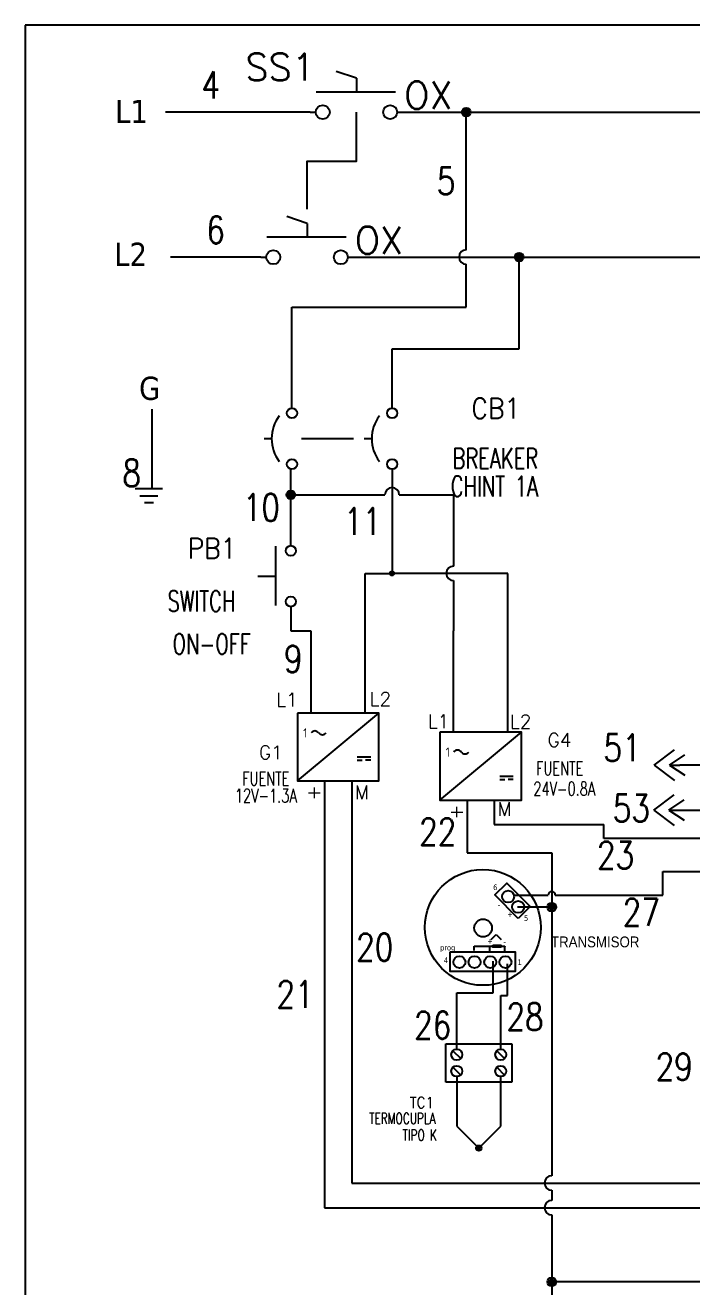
# Model space of a CAD drawing. Header units: millimetres. Extents: x 123.5 to 144.3, y 105.4 to 121.6.
# Drawn here: x 123.51 to 128.12, y 112.87 to 121.59 of the extents above; entities that cross this region are included whole.
import ezdxf
from ezdxf.enums import TextEntityAlignment as Align

# ---------------------------------------------------------------- set-up
doc = ezdxf.new("R2010")
doc.units = ezdxf.units.MM
doc.linetypes.add('HIDDEN2', pattern=[0.1875, 0.125, -0.0625])
for name, color, linetype in [('BLK_12AWG', 7, 'Continuous'), ('DESC', 250, 'Continuous'), ('LINK', 9, 'Continuous'), ('MISC', 7, 'Continuous'), ('SYMS', 7, 'Continuous'), ('TAGS', 250, 'Continuous'), ('TERMS', 250, 'Continuous'), ('WIREFIXED', 7, 'Continuous'), ('WIRES', 7, 'Continuous')]:
    doc.layers.add(name, color=color, linetype=linetype)
doc.styles.add('SLDTEXTSTYLE2', font='GOTHIC.TTF', dxfattribs={"width": 0.913})
doc.styles.get("Standard").update_dxf_attribs({"font": 'tahoma.ttf'})
doc.styles.add('WD', font='romans.shx')
doc.styles.add('WD_IEC', font='isocp2.shx', dxfattribs={"width": 0.9, "height": 4})

# ---------------------------------------------------------------- blocks, each defined once
blk = doc.blocks.new('VPW1_1PH')
for p, q in [((-0.125, -0.625), (0.625, 0)), ((0.425, -0.404), (0.55, -0.404)), ((0.425, -0.435), (0.472, -0.435)), ((0.55, -0.435), (0.503, -0.435))]:
    blk.add_line(p, q)
blk.add_lwpolyline([(-0.125, 0), (-0.125, -0.625), (0.625, -0.625), (0.625, 0)], close=True)
for centre, start, end in [((0.036, -0.209), 36.8699, 143.1301), ((0.106, -0.156), 216.8699, 323.1301)]:
    blk.add_arc(centre, 0.0438, start, end)
at = {"style": 'WD_IEC'}
blk.add_text('1', height=0.084, dxfattribs=at).set_placement((-0.034, -0.183), align=Align.MIDDLE_RIGHT)
at = {"linetype": 'Continuous', "style": 'WD', "flags": 8}
for tag, p in [('TERM02', (0.21, 0.728)), ('TERM03', (0.46, 0.728)), ('TERM01', (-0.04, 0.686)), ('TERM04', (0.085, -0.665)), ('TERM05', (0.335, -0.665))]:
    blk.add_attdef(tag, text='', height=0.125, rotation=90, dxfattribs=at).set_placement(p, align=Align.RIGHT)
at = {"style": 'WD', "width": 0.7}
for tag, p in [('INST', (-0.416, 0.169)), ('LOC', (-0.416, -0.001)), ('RATING1', (-0.416, -0.34)), ('XREF', (-0.416, -0.51)), ('DESC1', (-0.416, -0.666)), ('DESC2', (-0.416, -0.822)), ('DESC3', (-0.416, -0.977))]:
    blk.add_attdef(tag, text='', height=0.125, dxfattribs=at).set_placement(p, align=Align.CENTER)
at = {"style": 'WD'}
for tag, p, height, flags in [('X2TERM01', (0, 0), 0.0125, 1), ('X2TERM02', (0.25, 0), 0.0125, 1), ('X2TERM03', (0.5, 0), 0.0125, 1), ('FAMILY', (0.684, -0.525), 0.01, 9), ('X8TERM04', (0.125, -0.625), 0.0125, 1), ('X8TERM05', (0.375, -0.625), 0.0125, 1)]:
    blk.add_attdef(tag, p, '', height=height, dxfattribs=dict(at, flags=flags))
blk.add_attdef('TAG1', text='', height=0.125, dxfattribs=at).set_placement((-0.416, -0.171), align=Align.CENTER)
at = {"linetype": 'Continuous', "style": 'WD', "flags": 9}
for tag, p in [('MFG', (0.709, -0.085)), ('CAT', (0.711, -0.066)), ('ASSYCODE', (0.709, -0.606))]:
    blk.add_attdef(tag, text='', height=0.01, dxfattribs=at).set_placement(p, align=Align.CENTER)
blk = doc.blocks.new('VPB11')
for p, q in [((-0.0938, 0.1849), (-0.0938, -0.1801)), ((-0.2022, 0), (-0.0938, 0))]:
    blk.add_line(p, q)
for centre in [(0, 0.1562), (0, -0.1562)]:
    blk.add_circle(centre, 0.0312)
at = {"style": 'WD'}
for tag, p, width in [('INST', (0.1269, 0.3902), 0.7), ('LOC', (0.1269, 0.2206), 0.7), ('TAG1', (0.1269, 0.0644), 0.9), ('XREF', (0.1287, -0.09), 0.7), ('DESC1', (0.1287, -0.242), 0.7), ('DESC2', (0.1287, -0.3982), 0.7)]:
    blk.add_attdef(tag, p, '', height=0.125, dxfattribs=dict(at, width=width))
at = {"linetype": 'Continuous', "style": 'WD'}
for tag, height, flags, p in [('TERM01', 0.125, 8, (-0.055, 0.2223)), ('CAT', 0.01, 9, (-0.1421, -0.0731)), ('MFG', 0.01, 9, (-0.1421, -0.0881))]:
    blk.add_attdef(tag, text='', height=height, dxfattribs=dict(at, flags=flags)).set_placement(p, align=Align.RIGHT)
at = {"color": 7, "style": 'WD', "flags": 1}
for tag, p in [('X2TERM01', (0, 0.1875)), ('X8TERM02', (0, -0.1875))]:
    blk.add_attdef(tag, p, '', height=0.0125, dxfattribs=at)
at = {"color": 7, "style": 'WD'}
for tag, p in [('X4LINK', (-0.2656, 0)), ('X1LINK', (0, 0))]:
    blk.add_attdef(tag, p, '', height=0.01, dxfattribs=at)
at = {"style": 'WD'}
for tag, flags, p in [('CONTACT', 1, (-0.1421, -0.0531)), ('FAMILY', 9, (-0.1421, -0.0365))]:
    blk.add_attdef(tag, text='', height=0.01, dxfattribs=dict(at, flags=flags)).set_placement(p, align=Align.RIGHT)
at = {"linetype": 'Continuous', "style": 'WD', "flags": 9}
blk.add_attdef('ASSYCODE', text='', height=0.01, dxfattribs=at).set_placement((-0.1551, -0.1064), align=Align.CENTER)
at = {"linetype": 'Continuous', "style": 'WD', "flags": 8}
blk.add_attdef('TERM02', text='', height=0.125, dxfattribs=at).set_placement((-0.0407, -0.2291), align=Align.TOP_RIGHT)
blk = doc.blocks.new('VCB1')
at = {"linetype": 'HIDDEN2'}
blk.add_line((-0.1712, 0), (-0.125, 0), dxfattribs=at)
for centre in [(0, 0.1562), (0, -0.1562)]:
    blk.add_circle(centre, 0.0312)
blk.add_arc((0.1094, 0), 0.2344, 143.1301, 216.8699)
at = {"style": 'WD'}
for tag, p, width in [('INST', (0.2188, 0.3883), 0.7), ('LOC', (0.2188, 0.2188), 0.7), ('TAG1', (0.1269, 0.0644), 0.9), ('XREF', (0.1287, -0.09), 0.7), ('DESC1', (0.1287, -0.242), 0.7), ('DESC2', (0.1287, -0.3893), 0.7)]:
    blk.add_attdef(tag, p, '', height=0.125, dxfattribs=dict(at, width=width))
at = {"linetype": 'Continuous', "style": 'WD'}
for tag, height, flags, p in [('TERM01', 0.125, 8, (-0.055, 0.2066)), ('CAT', 0.01, 9, (-0.1421, -0.0731)), ('MFG', 0.01, 9, (-0.1421, -0.0881))]:
    blk.add_attdef(tag, text='', height=height, dxfattribs=dict(at, flags=flags)).set_placement(p, align=Align.RIGHT)
at = {"style": 'WD', "width": 0.7}
blk.add_attdef('RATING1', text='', height=0.125, dxfattribs=at).set_placement((-0.1875, 0.0625), align=Align.RIGHT)
at = {"color": 7, "style": 'WD', "flags": 1}
for tag, p in [('X2TERM01', (0, 0.1875)), ('X8TERM02', (0, -0.1875))]:
    blk.add_attdef(tag, p, '', height=0.0125, dxfattribs=at)
at = {"color": 7, "style": 'WD'}
for tag, p in [('X4LINK', (-0.25, 0)), ('X1LINK', (0, 0))]:
    blk.add_attdef(tag, p, '', height=0.01, dxfattribs=at)
at = {"style": 'WD', "flags": 9}
for tag, p in [('FAMILY', (-0.1421, -0.0365)), ('CONTACT', (-0.1288, -0.1291))]:
    blk.add_attdef(tag, text='', height=0.01, dxfattribs=at).set_placement(p, align=Align.RIGHT)
at = {"linetype": 'Continuous', "style": 'WD', "flags": 9}
blk.add_attdef('ASSYCODE', text='', height=0.01, dxfattribs=at).set_placement((-0.1533, -0.1061), align=Align.CENTER)
at = {"linetype": 'Continuous', "style": 'WD', "flags": 8}
blk.add_attdef('TERM02', text='', height=0.125, dxfattribs=at).set_placement((-0.0407, -0.2134), align=Align.TOP_RIGHT)
blk = doc.blocks.new('VTC1LTB')
for p, q in [((-0.125, 0.062), (0.625, 0.062)), ((-0.125, -0.375), (-0.125, 0.062)), ((0.625, 0.062), (0.625, -0.375)), ((-0.044, -0.018), (0.044, -0.107)), ((0.456, -0.018), (0.544, -0.107)), ((-0.044, -0.206), (0.044, -0.294)), ((0.456, -0.206), (0.544, -0.294)), ((0.625, -0.375), (-0.125, -0.375)), ((0, -0.312), (0, -0.875)), ((0.5, -0.875), (0.5, -0.312)), ((0, -0.875), (0.25, -1.125)), ((0.25, -1.125), (0.5, -0.875))]:
    blk.add_line(p, q)
for centre, radius in [((0, -0.062), 0.0625), ((0.5, -0.062), 0.0625), ((0, -0.25), 0.0625), ((0.5, -0.25), 0.0625), ((0.25, -1.125), 0.0313), ((0.25, -1.125), 0.0163)]:
    blk.add_circle(centre, radius)
at = {"color": 7, "style": 'WD', "flags": 1}
for tag, p in [('X8TERM01', (0, 0)), ('X8TERM02', (0.5, 0)), ('X4TERM01', (-0.062, -0.062)), ('X1TERM02', (0.562, -0.062))]:
    blk.add_attdef(tag, p, '', height=0.0125, dxfattribs=at)
at = {"linetype": 'Continuous', "style": 'WD', "flags": 8}
blk.add_attdef('TERM01', text='', height=0.125, rotation=90, dxfattribs=at).set_placement((0.094, -0.031), align=Align.TOP_RIGHT)
blk.add_attdef('TERM02', text='', height=0.125, rotation=90, dxfattribs=at).set_placement((0.406, -0.031), align=Align.RIGHT)
at = {"style": 'WD'}
for tag, p, width in [('INST', (0.687, -0.36), 0.7), ('LOC', (0.687, -0.529), 0.7), ('TAG1', (0.689, -0.686), 0.9), ('DESC1', (0.691, -0.842), 0.7), ('DESC2', (0.691, -0.998), 0.7), ('RATING1', (0.375, -1.188), 0.9), ('WDTAGALT', (0.687, -1.375), 0.7)]:
    blk.add_attdef(tag, p, '', height=0.125, dxfattribs=dict(at, width=width))
at = {"style": 'WD', "flags": 9}
blk.add_attdef('FAMILY', (0.224, -1.194), '', height=0.01, dxfattribs=at)
at = {"linetype": 'Continuous', "style": 'WD'}
for tag, p, flags in [('CAT', (0.224, -1.223), 1), ('MFG', (0.253, -1.207), 1), ('ASSYCODE', (0.288, -1.22), 9)]:
    blk.add_attdef(tag, p, '', height=0.01, dxfattribs=dict(at, flags=flags))
blk = doc.blocks.new('WDDOT')
for radius in [0.03, 0.0187, 0.00929]:
    blk.add_circle((0, 0), radius)
blk = doc.blocks.new('VGND2')
for p, q in [((0.09375, 0), (-0.09375, 0)), ((-0.0625, -0.046875), (0.0625, -0.046875)), ((-0.03125, -0.09375), (0.03125, -0.09375))]:
    blk.add_line(p, q)
at = {"style": 'WD', "flags": 1}
blk.add_attdef('X2TERM01', (0, 0), '', height=0.01, dxfattribs=at)
blk = doc.blocks.new('HSS112')
for p, q in [((0, 0.1562), (-0.0938, 0.1875)), ((0, 0.1562), (0, 0.0938)), ((-0.1849, 0.0938), (0.1801, 0.0938))]:
    blk.add_line(p, q)
for centre in [(-0.1553, 0), (0.1553, 0)]:
    blk.add_circle(centre, 0.0322)
at = {"style": 'WD', "width": 0.7}
for tag, p in [('INST', (0, 0.9821)), ('LOC', (0, 0.8125)), ('DESC1', (0, 0.6562)), ('DESC2', (0, 0.5)), ('XREF', (0, -0.2188))]:
    blk.add_attdef(tag, text='', height=0.125, dxfattribs=at).set_placement(p, align=Align.CENTER)
at = {"style": 'WD'}
blk.add_attdef('TAG1', text='', height=0.125, dxfattribs=at).set_placement((0, 0.3438), align=Align.CENTER)
at = {"style": 'WD', "width": 0.7}
blk.add_attdef('POS1', text='', height=0.125, dxfattribs=at).set_placement((-0.125, 0.1875), align=Align.RIGHT)
blk.add_attdef('POS2', (0.125, 0.1875), '', height=0.125, dxfattribs=at)
at = {"style": 'WD'}
for tag, p, height in [('X2LINK', (0, 0.2188), 0.01), ('STATE', (0.2188, 0.0158), 0.125), ('X8LINK', (0, 0), 0.01)]:
    blk.add_attdef(tag, p, '', height=height, dxfattribs=at)
for tag, p, height, flags in [('CONTACT', (0.2047, 0.1357), 0.01, 1), ('FAMILY', (0.2047, 0.1523), 0.01, 9), ('X4TERM01', (-0.1875, 0), 0.0125, 1), ('X1TERM02', (0.1875, 0), 0.0125, 1)]:
    blk.add_attdef(tag, p, '', height=height, dxfattribs=dict(at, flags=flags))
at = {"linetype": 'Continuous', "style": 'WD', "flags": 9}
for tag, p in [('MFG', (0.2297, 0.1082)), ('CAT', (0.2318, 0.1205)), ('ASSYCODE', (0.25, 0.0938))]:
    blk.add_attdef(tag, text='', height=0.01, dxfattribs=at).set_placement(p, align=Align.CENTER)
at = {"linetype": 'Continuous', "style": 'WD', "flags": 8}
blk.add_attdef('TERM01', text='', height=0.125, dxfattribs=at).set_placement((-0.25, -0.0314), align=Align.TOP_RIGHT)
blk.add_attdef('TERM02', text='', height=0.125, dxfattribs=at).set_placement((0.25, -0.0314), align=Align.TOP_LEFT)
blk = doc.blocks.new('HC01JP')
for p, q in [((-0.0625, 0), (0.0625, 0.0938)), ((-0.0625, 0), (0.0625, -0.0938)), ((0.0312, 0), (0.125, 0.0625)), ((0.0312, 0), (0.125, -0.0625)), ((0.0312, 0), (0.0938, 0))]:
    blk.add_line(p, q)
at = {"style": 'WD', "width": 0.7}
for tag, p in [('INST', (0.1562, 0.8498)), ('LOC', (0.1562, 0.6802)), ('DESC1', (0.1562, 0.5105)), ('DESC2', (0.1562, 0.3543))]:
    blk.add_attdef(tag, p, '', height=0.125, dxfattribs=at)
at = {"style": 'WD'}
for tag, p, height in [('TAG1', (0.1562, 0.0938), 0.125), ('X2LINK', (0.0625, 0.125), 0.01), ('X8LINK', (0.0625, -0.125), 0.01)]:
    blk.add_attdef(tag, p, '', height=height, dxfattribs=at)
at = {"linetype": 'Continuous', "style": 'WD', "flags": 9}
for tag, p in [('CAT', (0.2922, 0.0769)), ('ASSYCODE', (0.2908, 0.0372)), ('MFG', (0.2903, 0.0575))]:
    blk.add_attdef(tag, text='', height=0.01, dxfattribs=at).set_placement(p, align=Align.CENTER)
at = {"style": 'WD'}
for tag, p, height, flags in [('X4TERMDESC02', (-0.0813, 0.0258), 0.01, 1), ('X4TERM02', (-0.0625, 0), 0.0125, 1), ('X1TERM01', (0.0938, 0), 0.0125, 1), ('X1TERMDESC01', (0.1079, 0.0211), 0.01, 1), ('FAMILY', (0.2047, 0.0586), 0.01, 9)]:
    blk.add_attdef(tag, p, '', height=height, dxfattribs=dict(at, flags=flags))
at = {"linetype": 'Continuous', "style": 'WD', "flags": 8}
blk.add_attdef('TERM02', text='', height=0.125, dxfattribs=at).set_placement((-0.0625, -0.047), align=Align.TOP_RIGHT)
blk.add_attdef('TERM01', text='', height=0.125, dxfattribs=at).set_placement((0.1562, -0.047), align=Align.TOP_LEFT)
blk = doc.blocks.new('WD_WNH')
at = {"linetype": 'Continuous', "style": 'WD', "width": 0.8}
blk.add_attdef('WIRENO', text='', height=0.125, dxfattribs=at).set_placement((0, 0.0625), align=Align.CENTER)
at = {"style": 'WD', "flags": 1}
for tag, p in [('W01USER', (0, 0.0781)), ('W02USER', (0, 0.0703)), ('W03USER', (0, 0.0625)), ('W04USER', (0, 0.0547)), ('W05USER', (0, 0.0469)), ('W06USER', (0, 0.0391)), ('W07USER', (0, 0.0312)), ('W08USER', (0, 0.0234)), ('W09USER', (0, 0.0156)), ('W10USER', (0, 0.0078))]:
    blk.add_attdef(tag, text='', height=0.005, dxfattribs=at).set_placement(p, align=Align.CENTER)
blk = doc.blocks.new('WD_WNV')
at = {"linetype": 'Continuous', "style": 'WD', "width": 0.8}
blk.add_attdef('WIRENO', text='', height=0.125, dxfattribs=at).set_placement((-0.05, 0), align=Align.MIDDLE_RIGHT)
at = {"style": 'WD', "flags": 1}
for tag, p in [('W01USER', (-0.0625, 0.0938)), ('W02USER', (-0.0625, 0.0859)), ('W03USER', (-0.0625, 0.0781)), ('W04USER', (-0.0625, 0.0703)), ('W05USER', (-0.0625, 0.0625)), ('W06USER', (-0.0625, 0.0547)), ('W07USER', (-0.0625, 0.0469)), ('W08USER', (-0.0625, 0.0391)), ('W09USER', (-0.0625, 0.0312)), ('W10USER', (-0.0625, 0.0234))]:
    blk.add_attdef(tag, text='', height=0.005, dxfattribs=at).set_placement(p, align=Align.CENTER)

msp = doc.modelspace()

# ---------------------------------------------------------------- linework, layer by layer
at = {"color": 7, "linetype": 'Continuous'}
for p, q in [((144.2555, 121.5905), (123.5055, 121.5905)), ((123.5055, 121.5905), (123.5055, 105.4055))]:
    msp.add_line(p, q, dxfattribs=at)
at = {"layer": 'BLK_12AWG'}
for p, q in [((125.4737, 120.9901), (125.0987, 120.9901)), ((125.4737, 120.9901), (125.5112, 120.9901)), ((126.0737, 120.9901), (132.3992, 120.99)), ((126.5514, 120.0399), (126.5514, 120.9901)), ((125.7329, 119.9899), (132.6038, 119.99)), ((126.917, 119.356), (126.917, 119.9899)), ((126.5514, 119.6443), (126.5514, 119.9399)), ((125.3476, 118.9469), (125.3476, 119.6443)), ((125.3476, 119.6443), (126.5514, 119.6443)), ((126.0389, 118.9469), (126.0389, 119.356)), ((126.0389, 119.356), (126.917, 119.356))]:
    msp.add_line(p, q, dxfattribs=at)
msp.add_arc((126.5514, 119.9899), 0.05, 90, 270, dxfattribs=at)
at = {"layer": 'DESC'}
for p, q in [((126.723, 115.2779), (126.7577, 115.3126)), ((126.7577, 115.3126), (126.7925, 115.2779)), ((126.6054, 115.2013), (126.6054, 115.2325)), ((126.6054, 115.2325), (126.7121, 115.2325)), ((126.7121, 115.2325), (126.7121, 115.2065)), ((126.7121, 115.2325), (126.7353, 115.2325)), ((126.7121, 115.2067), (126.7121, 115.1994)), ((126.7891, 115.2328), (126.8177, 115.2328)), ((126.8179, 115.2328), (126.8179, 115.2297)), ((126.8179, 115.1989), (126.8179, 115.2297))]:
    msp.add_line(p, q, dxfattribs=at)
at = {"layer": 'DESC', "color": 7, "true_color": 0xffffff}
msp.add_line((126.8177, 115.2328), (126.8179, 115.2328), dxfattribs=at)
at = {"layer": 'DESC', "color": 7}
for points in [[(126.9105, 115.4238), (126.7484, 115.5856), (126.8307, 115.668), (126.9927, 115.5061)], [(126.4411, 115.1934), (126.8886, 115.1924), (126.8882, 115.0561), (126.4408, 115.0571)]]:
    msp.add_lwpolyline(points, close=True, dxfattribs=at)
at = {"layer": 'DESC'}
msp.add_lwpolyline([(126.7356, 115.2395), (126.7888, 115.2395), (126.7888, 115.2255), (126.7356, 115.2255)], close=True, dxfattribs=at)
at = {"layer": 'DESC', "color": 7}
for centre, radius in [((126.666, 115.3615), 0.4), ((126.8402, 115.5741), 0.0413), ((126.9096, 115.5031), 0.0413), ((126.5038, 115.1219), 0.0413), ((126.6083, 115.1219), 0.0413), ((126.7168, 115.1219), 0.0413), ((126.8212, 115.1219), 0.0413)]:
    msp.add_circle(centre, radius, dxfattribs=at)
at = {"layer": 'DESC', "color": 7, "linetype": 'ByBlock'}
msp.add_circle((126.6674, 115.3574), 0.0613, dxfattribs=at)
at = {"layer": 'LINK'}
msp.add_lwpolyline([(125.79, 120.99), (125.79, 120.65), (125.45, 120.65), (125.45, 120.32)], dxfattribs=at)
at = {"layer": 'WIRES'}
for p, q in [((125.0987, 120.9901), (124.4733, 120.9901)), ((125.1329, 119.9899), (124.5075, 119.9899)), ((125.1329, 119.9899), (125.1704, 119.9899)), ((124.3799, 118.9392), (124.3799, 118.3889)), ((125.7732, 118.7359), (125.4128, 118.7359)), ((125.3399, 117.9976), (125.3399, 118.5251)), ((126.0389, 118.5251), (126.0389, 117.8059)), ((125.3399, 118.3477), (125.9889, 118.3477)), ((126.0889, 118.3477), (126.4635, 118.3477)), ((126.4635, 118.3477), (126.4635, 117.8559)), ((125.8535, 116.8417), (125.8535, 117.8059)), ((125.8535, 117.8059), (126.0389, 117.8059)), ((126.8385, 117.8059), (126.0389, 117.8059)), ((126.8385, 116.7092), (126.8385, 117.8059)), ((126.4635, 117.7559), (126.4635, 117.4087)), ((125.3399, 117.5758), (125.3399, 117.4087)), ((125.3399, 117.4087), (125.4785, 117.4087)), ((125.4785, 117.4087), (125.4785, 116.8417)), ((126.4635, 116.7092), (126.4635, 117.4087)), ((128.3824, 116.4819), (128.0252, 116.4819)), ((125.5723, 116.3729), (125.5723, 113.4263)), ((125.7598, 116.3729), (125.7598, 113.5966)), ((126.5573, 116.2405), (126.5573, 115.8763)), ((126.7448, 116.2405), (126.7448, 116.0716)), ((128.0213, 116.1714), (128.7148, 116.1714)), ((126.7448, 116.0716), (127.502, 116.0716)), ((127.502, 115.9749), (127.502, 116.0716)), ((128.6835, 115.9749), (127.502, 115.9749)), ((126.5573, 115.8763), (127.1411, 115.8763)), ((127.1411, 115.8763), (127.1411, 115.502)), ((127.908, 115.5837), (127.908, 115.7463)), ((127.908, 115.7463), (128.6744, 115.7463)), ((126.8804, 115.5837), (127.1161, 115.5837)), ((127.1411, 115.502), (126.9047, 115.502)), ((127.1411, 115.502), (127.1411, 113.6466)), ((127.1661, 115.5837), (127.908, 115.5837)), ((126.7375, 114.9088), (126.7375, 115.1277)), ((126.8355, 114.8916), (126.8355, 115.1104)), ((126.4858, 114.5206), (126.4858, 114.9088)), ((126.4858, 114.9088), (126.7375, 114.9088)), ((126.7894, 114.5206), (126.7894, 114.8916)), ((126.7894, 114.8916), (126.8355, 114.8916)), ((125.7598, 113.5966), (128.9293, 113.5966)), ((127.1411, 113.5466), (127.1411, 113.4763)), ((125.5723, 113.4263), (129.1306, 113.4263)), ((127.1411, 113.3763), (127.1411, 108.7312)), ((136.0448, 112.9134), (127.1411, 112.9134))]:
    msp.add_line(p, q, dxfattribs=at)
for centre, radius, start, end in [((126.0389, 118.3477), 0.05, 0, 180), ((126.4635, 117.8059), 0.05, 90, 270), ((127.1411, 115.5837), 0.025, 0, 180), ((127.1411, 113.5966), 0.05, 90, 270), ((127.1411, 113.4263), 0.05, 90, 270)]:
    msp.add_arc(centre, radius, start, end, dxfattribs=at)

# ---------------------------------------------------------------- block references
at = {"layer": 'SYMS'}
ref = msp.add_blockref('HSS112', (125.7925, 120.9901), dxfattribs=dict(at, xscale=1.5, yscale=1.5, zscale=1.5))
ref.add_attrib('STATE', 'OX', (126.1206, 121.0137), dxfattribs={"layer": 'MISC', "height": 0.1875, "style": 'WD'})
ref.add_attrib('TAG1', 'SS1', dxfattribs={"layer": 'TAGS', "height": 0.1875, "style": 'WD'}).set_placement((125.2655, 121.208), align=Align.CENTER)
for name, p in [('WDDOT', (126.5514, 120.9901)), ('WDDOT', (126.917, 119.9899)), ('VGND2', (124.3595, 118.3889)), ('WDDOT', (125.3399, 118.3477)), ('WDDOT', (127.1411, 115.502)), ('WDDOT', (127.1411, 112.9134))]:
    msp.add_blockref(name, p, dxfattribs=at)
ref = msp.add_blockref('HSS112', (125.4517, 119.9885), dxfattribs=dict(at, xscale=1.5, yscale=1.5, zscale=1.5))
ref.add_attrib('STATE', 'OX', (125.7798, 120.0121), dxfattribs={"layer": 'MISC', "height": 0.1875, "style": 'WD'})
ref = msp.add_blockref('VCB1', (125.3476, 118.736), dxfattribs=dict(at, xscale=1.125, yscale=1.125, zscale=1.125))
ref.add_attrib('DESC2', 'CHINT 1A', (126.4432, 118.3376), dxfattribs={"layer": 'DESC', "height": 0.14062, "style": 'WD', "width": 0.7})
ref.add_attrib('DESC1', 'BREAKER', (126.4564, 118.5297), dxfattribs={"layer": 'DESC', "height": 0.14062, "style": 'WD', "width": 0.7})
ref.add_attrib('TAG1', 'CB1', (126.5865, 118.8744), dxfattribs={"layer": 'TAGS', "height": 0.14062, "style": 'WD', "width": 0.9})
for name, p, xscale, yscale, zscale in [('VCB1', (126.0389, 118.736), 1.125, 1.125, 1.125), ('WDDOT', (126.0389, 117.8059), 0.5, 0.5, 0.5), ('HC01JP', (127.9198, 116.4819), 1.125, 1.125, 1.125), ('HC01JP', (127.9158, 116.1714), 1.125, 1.125, 1.125)]:
    msp.add_blockref(name, p, dxfattribs=dict(at, xscale=xscale, yscale=yscale, zscale=zscale))
ref = msp.add_blockref('VPB11', (125.3399, 117.7867), dxfattribs=dict(at, xscale=1.125, yscale=1.125, zscale=1.125))
ref.add_attrib('DESC2', 'ON-OFF', (124.523, 117.2485), dxfattribs={"layer": 'DESC', "height": 0.14062, "style": 'WD', "width": 0.7})
ref.add_attrib('DESC1', 'SWITCH', (124.4883, 117.5437), dxfattribs={"layer": 'DESC', "height": 0.14062, "style": 'WD', "width": 0.7})
ref.add_attrib('TAG1', 'PB1', (124.6273, 117.9082), dxfattribs={"layer": 'TAGS', "height": 0.14062, "style": 'WD', "width": 0.9})
ref = msp.add_blockref('VPW1_1PH', (125.4785, 116.8417), dxfattribs=dict(at, xscale=0.75, yscale=0.75, zscale=0.75))
ref.add_attrib('DESC1', 'FUENTE', dxfattribs={"layer": 'DESC', "height": 0.09375, "style": 'WD', "width": 0.7}).set_placement((125.1669, 116.3422), align=Align.CENTER)
ref.add_attrib('DESC2', '12V-1.3A', dxfattribs={"layer": 'DESC', "height": 0.09375, "style": 'WD', "width": 0.7}).set_placement((125.1669, 116.225), align=Align.CENTER)
ref.add_attrib('TAG1', 'G1', dxfattribs={"layer": 'TAGS', "height": 0.09375, "style": 'WD'}).set_placement((125.2017, 116.5224), align=Align.CENTER)
ref.add_attrib('TERM03', 'L2', dxfattribs={"layer": 'TERMS', "linetype": 'Continuous', "height": 0.09375, "style": 'WD', "flags": 8}).set_placement((126.0325, 116.8916), align=Align.RIGHT)
ref.add_attrib('TERM01', 'L1', dxfattribs={"layer": 'TERMS', "linetype": 'Continuous', "height": 0.09375, "style": 'WD', "flags": 8}).set_placement((125.3875, 116.8864), align=Align.RIGHT)
ref.add_attrib('TERM05', 'M', dxfattribs={"layer": 'TERMS', "linetype": 'Continuous', "height": 0.0938, "style": 'WD', "flags": 8}).set_placement((125.8778, 116.2473), align=Align.RIGHT)
ref.add_attrib('TERM04', '+', dxfattribs={"layer": 'TERMS', "linetype": 'Continuous', "height": 0.0938, "rotation": 90, "style": 'WD', "flags": 8}).set_placement((125.5423, 116.3429), align=Align.RIGHT)
ref = msp.add_blockref('VPW1_1PH', (126.4635, 116.7092), dxfattribs=dict(at, xscale=0.75, yscale=0.75, zscale=0.75))
ref.add_attrib('DESC1', 'FUENTE', dxfattribs={"layer": 'DESC', "height": 0.09375, "style": 'WD', "width": 0.7}).set_placement((127.1962, 116.4125), align=Align.CENTER)
ref.add_attrib('DESC2', '24V-0.8A', dxfattribs={"layer": 'DESC', "height": 0.09375, "style": 'WD', "width": 0.7}).set_placement((127.2279, 116.2719), align=Align.CENTER)
ref.add_attrib('TAG1', 'G4', dxfattribs={"layer": 'TAGS', "height": 0.09375, "style": 'WD'}).set_placement((127.1951, 116.6081), align=Align.CENTER)
ref.add_attrib('TERM03', 'L2', dxfattribs={"layer": 'TERMS', "linetype": 'Continuous', "height": 0.09375, "style": 'WD', "flags": 8}).set_placement((127.0009, 116.7359), align=Align.RIGHT)
ref.add_attrib('TERM01', 'L1', dxfattribs={"layer": 'TERMS', "linetype": 'Continuous', "height": 0.09375, "style": 'WD', "flags": 8}).set_placement((126.4335, 116.7366), align=Align.RIGHT)
ref.add_attrib('TERM05', 'M', dxfattribs={"layer": 'TERMS', "linetype": 'Continuous', "height": 0.0938, "style": 'WD', "flags": 8}).set_placement((126.8628, 116.1322), align=Align.RIGHT)
ref.add_attrib('TERM04', '+', dxfattribs={"layer": 'TERMS', "linetype": 'Continuous', "height": 0.0938, "rotation": 90, "style": 'WD', "flags": 8}).set_placement((126.5273, 116.2105), align=Align.RIGHT)
ref = msp.add_blockref('VTC1LTB', (126.4858, 114.5206), dxfattribs=dict(at, xscale=0.6072045674819488, yscale=0.6072045674819488, zscale=0.6072045674819488))
ref.add_attrib('DESC2', 'TIPO K', (126.1113, 113.8893), dxfattribs={"layer": 'DESC', "height": 0.0759, "style": 'WD', "width": 0.7})
ref.add_attrib('DESC1', 'TERMOCUPLA', (125.8807, 114.0044), dxfattribs={"layer": 'DESC', "height": 0.0759, "style": 'WD', "width": 0.7})
ref.add_attrib('TAG1', 'TC1', (126.1615, 114.1142), dxfattribs={"layer": 'TAGS', "height": 0.0759, "style": 'WD', "width": 0.9})
at = {"layer": 'WIREFIXED'}
ref = msp.add_blockref('WD_WNH', (124.786, 120.9901), dxfattribs=dict(at, xscale=1.5, yscale=1.5, zscale=1.5))
ref.add_attrib('WIRENOF', '4', dxfattribs={"linetype": 'Continuous', "height": 0.1875, "style": 'WD', "width": 0.8}).set_placement((124.786, 121.0838), align=Align.CENTER)
ref = msp.add_blockref('WD_WNV', (126.5514, 120.515), dxfattribs=dict(at, xscale=1.5, yscale=1.5, zscale=1.5))
ref.add_attrib('WIRENOF', '5', dxfattribs={"linetype": 'Continuous', "height": 0.1875, "style": 'WD', "width": 0.8}).set_placement((126.4764, 120.515), align=Align.MIDDLE_RIGHT)
ref = msp.add_blockref('WD_WNH', (124.8202, 119.9899), dxfattribs=dict(at, xscale=1.5, yscale=1.5, zscale=1.5))
ref.add_attrib('WIRENOF', '6', dxfattribs={"linetype": 'Continuous', "height": 0.1875, "style": 'WD', "width": 0.8}).set_placement((124.8202, 120.0836), align=Align.CENTER)
ref = msp.add_blockref('WD_WNV', (124.3799, 118.4989), dxfattribs=dict(at, xscale=1.5, yscale=1.5, zscale=1.5))
ref.add_attrib('WIRENOF', '8', dxfattribs={"linetype": 'Continuous', "height": 0.1875, "style": 'WD', "width": 0.8}).set_placement((124.3049, 118.4989), align=Align.MIDDLE_RIGHT)
ref = msp.add_blockref('WD_WNV', (125.3399, 118.2614), dxfattribs=dict(at, xscale=1.5, yscale=1.5, zscale=1.5))
ref.add_attrib('WIRENOF', '10', dxfattribs={"linetype": 'Continuous', "height": 0.1875, "style": 'WD', "width": 0.8}).set_placement((125.2649, 118.2614), align=Align.MIDDLE_RIGHT)
ref = msp.add_blockref('WD_WNV', (126.0389, 118.1655), dxfattribs=dict(at, xscale=1.5, yscale=1.5, zscale=1.5))
ref.add_attrib('WIRENOF', '11', dxfattribs={"linetype": 'Continuous', "height": 0.1875, "style": 'WD', "width": 0.8}).set_placement((125.9639, 118.1655), align=Align.MIDDLE_RIGHT)
ref = msp.add_blockref('WD_WNH', (125.3562, 117.0274), dxfattribs=dict(at, xscale=1.5, yscale=1.5, zscale=1.5))
ref.add_attrib('WIRENOF', '9', dxfattribs={"linetype": 'Continuous', "height": 0.1875, "style": 'WD', "width": 0.8}).set_placement((125.3562, 117.1212), align=Align.CENTER)
ref = msp.add_blockref('WD_WNV', (127.8311, 116.6021), dxfattribs=dict(at, xscale=1.5, yscale=1.5, zscale=1.5))
ref.add_attrib('WIRENOF', '51', dxfattribs={"linetype": 'Continuous', "height": 0.1875, "style": 'WD', "width": 0.8}).set_placement((127.7561, 116.6021), align=Align.MIDDLE_RIGHT)
ref = msp.add_blockref('WD_WNH', (126.8167, 115.997), dxfattribs=dict(at, xscale=1.5, yscale=1.5, zscale=1.5))
ref.add_attrib('WIRENOF', '53', dxfattribs={"linetype": 'Continuous', "height": 0.1875, "style": 'WD', "width": 0.8}).set_placement((127.6917, 116.0908), align=Align.CENTER)
ref = msp.add_blockref('WD_WNV', (126.5573, 116.022), dxfattribs=dict(at, xscale=1.5, yscale=1.5, zscale=1.5))
ref.add_attrib('WIRENOF', '22', dxfattribs={"linetype": 'Continuous', "height": 0.1875, "style": 'WD', "width": 0.8}).set_placement((126.4823, 116.022), align=Align.MIDDLE_RIGHT)
ref = msp.add_blockref('WD_WNV', (127.2533, 116.0771), dxfattribs=dict(at, xscale=1.5, yscale=1.5, zscale=1.5))
ref.add_attrib('WIRENOF', '23', dxfattribs={"linetype": 'Continuous', "height": 0.1875, "style": 'WD', "width": 0.8}).set_placement((127.4533, 115.8606), align=Align.MIDDLE_LEFT)
ref = msp.add_blockref('WD_WNH', (127.385, 115.2791), dxfattribs=dict(at, xscale=1.5, yscale=1.5, zscale=1.5))
ref.add_attrib('WIRENOF', '27', dxfattribs={"linetype": 'Continuous', "height": 0.1875, "style": 'WD', "width": 0.8}).set_placement((127.76, 115.3728), align=Align.CENTER)
ref = msp.add_blockref('WD_WNV', (125.6075, 115.2877), dxfattribs=dict(at, xscale=1.5, yscale=1.5, zscale=1.5))
ref.add_attrib('WIRENOF', '20', dxfattribs={"linetype": 'Continuous', "height": 0.1875, "style": 'WD', "width": 0.8}).set_placement((125.7907, 115.2252), align=Align.MIDDLE_LEFT)
ref = msp.add_blockref('WD_WNV', (125.5723, 114.8996), dxfattribs=dict(at, xscale=1.5, yscale=1.5, zscale=1.5))
ref.add_attrib('WIRENOF', '21', dxfattribs={"linetype": 'Continuous', "height": 0.1875, "style": 'WD', "width": 0.8}).set_placement((125.4973, 114.8996), align=Align.MIDDLE_RIGHT)
ref = msp.add_blockref('WD_WNV', (127.1603, 114.9946), dxfattribs=dict(at, xscale=1.5, yscale=1.5, zscale=1.5))
ref.add_attrib('WIRENOF', '28', dxfattribs={"linetype": 'Continuous', "height": 0.1875, "style": 'WD', "width": 0.8}).set_placement((127.0853, 114.7446), align=Align.MIDDLE_RIGHT)
ref = msp.add_blockref('WD_WNV', (125.6826, 114.9369), dxfattribs=dict(at, xscale=1.5, yscale=1.5, zscale=1.5))
ref.add_attrib('WIRENOF', '26', dxfattribs={"linetype": 'Continuous', "height": 0.1875, "style": 'WD', "width": 0.8}).set_placement((126.1906, 114.6869), align=Align.MIDDLE_LEFT)
ref = msp.add_blockref('WD_WNV', (128.1906, 114.3993), dxfattribs=dict(at, xscale=1.5, yscale=1.5, zscale=1.5))
ref.add_attrib('WIRENOF', '29', dxfattribs={"linetype": 'Continuous', "height": 0.1875, "style": 'WD', "width": 0.8}).set_placement((128.1156, 114.3993), align=Align.MIDDLE_RIGHT)

# ---------------------------------------------------------------- texts
at = {"char_height": 0.16, "attachment_point": 1}
for s, width, heights, insert in [('L1', 0.371937, [0], (124.1264, 121.075)), ('L2', 0.200675, [0.1201], (124.1209, 120.0893)), ('G', 0.371937, [0], (124.2917, 119.1638))]:
    msp.add_mtext_dynamic_manual_height_columns(s, width=width, gutter_width=0.05, heights=heights, dxfattribs=dict(at, insert=insert))
at = {"layer": 'DESC'}
for s, height, p in [('6', 0.0387, (126.7368, 115.6191)), ('5', 0.0387, (126.9498, 115.4064)), ('prog', 0.03869, (126.3706, 115.2024)), ('4', 0.0387, (126.3963, 115.115)), ('1', 0.0387, (126.9056, 115.1014))]:
    msp.add_text(s, height=height, dxfattribs=at).set_placement(p)
for s, p in [('-', (126.7854, 115.5278)), ('+', (126.8728, 115.4662)), ('+', (126.7341, 115.2813)), ('-', (126.8244, 115.272))]:
    msp.add_text(s, height=0.0387, rotation=180, dxfattribs=at).set_placement(p)
at = {"layer": 'DESC', "insert": (127.1364, 115.2988), "char_height": 0.075, "attachment_point": 1, "style": 'SLDTEXTSTYLE2'}
msp.add_mtext_dynamic_manual_height_columns('TRANSMISOR', width=0.807158, gutter_width=0.9521, heights=[0], dxfattribs=at)

doc.saveas('drawing.dxf')
